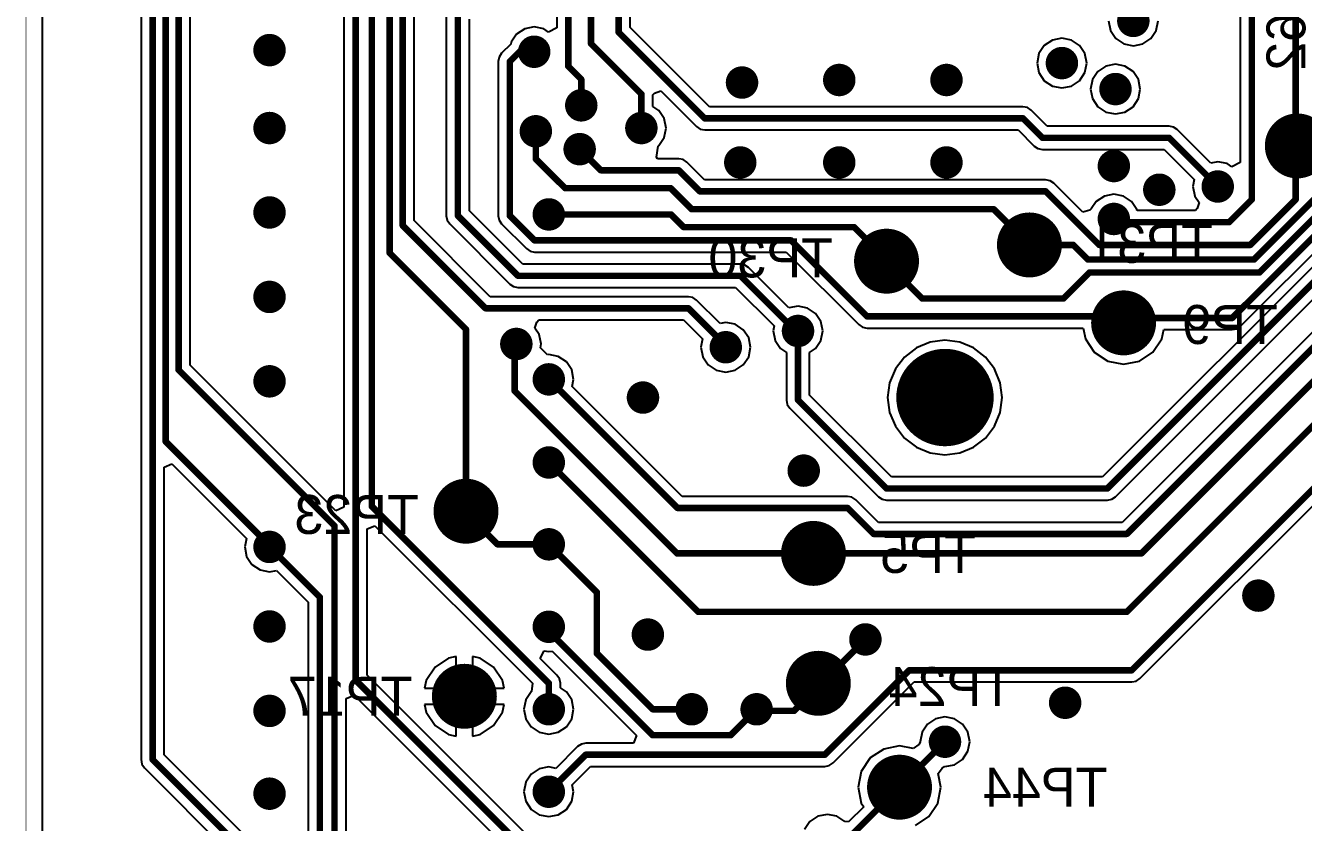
# Model space of a CAD drawing. Extents: x 384 to 458, y 85 to 260.
# Drawn here: x 410.26 to 429.93, y 220.7 to 232.97 of the extents above; entities that cross this region are included whole.
import ezdxf

# ---------------------------------------------------------------- set-up
doc = ezdxf.new("R2010")
doc.units = 0
for name, color, linetype in [('BOTTOMLAYER', 5, 'CONTINUOUS'), ('BOTTOMOVERLAY', 54, 'CONTINUOUS'), ('BOTTOMPASTE', 16, 'CONTINUOUS'), ('MECHANICAL1', 6, 'CONTINUOUS')]:
    doc.layers.add(name, color=color, linetype=linetype)

msp = doc.modelspace()

# ---------------------------------------------------------------- linework, layer by layer
at = {"layer": 'BOTTOMLAYER'}
for p, q in [((410.518, 209.846), (410.518, 257.267)), ((418.434, 236.877), (418.434, 232.934)), ((412.034, 235.867), (412.034, 221.667)), ((415.159, 235.604), (415.159, 225.552)), ((416.241, 229.966), (416.241, 235.618)), ((412.791, 227.741), (412.791, 234.985)), ((428.959, 234.567), (428.959, 230.859)), ((419.566, 232.941), (419.566, 233.449)), ((416.734, 233.142), (416.734, 230.042)), ((417.091, 230.116), (417.091, 233.068)), ((426.93, 233.042), (426.96, 232.895)), ((427.666, 232.895), (427.695, 233.042)), ((417.817, 232.837), (417.735, 232.713)), ((417.942, 232.92), (417.817, 232.837)), ((418.088, 232.949), (417.942, 232.92)), ((418.234, 232.92), (418.088, 232.949)), ((418.307, 232.871), (418.234, 232.92)), ((418.434, 232.934), (418.307, 232.871)), ((420.787, 231.72), (419.566, 232.941)), ((426.213, 232.774), (426.067, 232.745)), ((426.359, 232.745), (426.213, 232.774)), ((426.96, 232.895), (427.042, 232.771)), ((427.042, 232.771), (427.167, 232.688)), ((427.459, 232.688), (427.583, 232.771)), ((427.583, 232.771), (427.666, 232.895)), ((417.729, 232.685), (417.587, 232.543)), ((417.735, 232.713), (417.729, 232.685)), ((425.942, 232.662), (425.86, 232.538)), ((426.067, 232.745), (425.942, 232.662)), ((426.483, 232.662), (426.359, 232.745)), ((426.566, 232.538), (426.483, 232.662)), ((427.167, 232.688), (427.313, 232.659)), ((427.313, 232.659), (427.459, 232.688)), ((417.548, 232.485), (417.534, 232.417)), ((417.534, 232.417), (417.534, 230.042)), ((417.587, 232.543), (417.548, 232.485)), ((425.86, 232.538), (425.83, 232.392)), ((425.83, 232.392), (425.86, 232.245)), ((426.595, 232.392), (426.566, 232.538)), ((426.566, 232.245), (426.595, 232.392)), ((427.038, 232.374), (426.892, 232.345)), ((427.184, 232.345), (427.038, 232.374)), ((425.86, 232.245), (425.942, 232.121)), ((426.483, 232.121), (426.566, 232.245)), ((426.767, 232.262), (426.685, 232.138)), ((426.892, 232.345), (426.767, 232.262)), ((427.308, 232.262), (427.184, 232.345)), ((427.391, 232.138), (427.308, 232.262)), ((425.942, 232.121), (426.067, 232.038)), ((426.067, 232.038), (426.213, 232.009)), ((426.213, 232.009), (426.359, 232.038)), ((426.359, 232.038), (426.483, 232.121)), ((426.685, 232.138), (426.655, 231.992)), ((426.655, 231.992), (426.685, 231.845)), ((427.42, 231.992), (427.391, 232.138)), ((427.391, 231.845), (427.42, 231.992)), ((419.916, 231.906), (419.94, 231.927)), ((419.916, 231.723), (419.916, 231.906)), ((419.94, 231.927), (420.036, 231.966)), ((420.036, 231.966), (420.587, 231.415)), ((426.685, 231.845), (426.767, 231.721)), ((427.308, 231.721), (427.391, 231.845)), ((420.008, 231.662), (419.916, 231.723)), ((420.091, 231.538), (420.008, 231.662)), ((425.613, 231.72), (420.787, 231.72)), ((425.681, 231.706), (425.613, 231.72)), ((425.739, 231.668), (425.681, 231.706)), ((425.987, 231.42), (425.739, 231.668)), ((426.767, 231.721), (426.892, 231.638)), ((426.892, 231.638), (427.038, 231.609)), ((427.038, 231.609), (427.184, 231.638)), ((427.184, 231.638), (427.308, 231.721)), ((420.12, 231.392), (420.091, 231.538)), ((420.091, 231.245), (420.12, 231.392)), ((420.587, 231.415), (420.645, 231.377)), ((427.863, 231.42), (425.987, 231.42)), ((427.931, 231.406), (427.863, 231.42)), ((427.989, 231.368), (427.931, 231.406)), ((420.008, 231.121), (420.091, 231.245)), ((420.645, 231.377), (420.713, 231.363)), ((420.713, 231.363), (425.539, 231.363)), ((425.539, 231.363), (425.787, 231.115)), ((428.504, 230.852), (427.989, 231.368)), ((419.969, 230.942), (419.998, 231.115)), ((419.998, 231.115), (420.008, 231.121)), ((425.787, 231.115), (425.845, 231.077)), ((425.845, 231.077), (425.913, 231.063)), ((425.913, 231.063), (427.789, 231.063)), ((427.789, 231.063), (428.252, 230.6)), ((419.986, 230.92), (419.969, 230.942)), ((420.313, 230.92), (419.986, 230.92)), ((420.381, 230.906), (420.313, 230.92)), ((420.439, 230.868), (420.381, 230.906)), ((420.712, 230.595), (420.439, 230.868)), ((431.709, 230.891), (426.839, 226.02)), ((432.634, 230.816), (427.139, 225.32)), ((428.613, 230.874), (428.504, 230.852)), ((428.759, 230.845), (428.613, 230.874)), ((428.832, 230.796), (428.759, 230.845)), ((428.959, 230.859), (428.832, 230.796)), ((428.963, 228.34), (431.464, 230.842)), ((427.039, 225.715), (432.014, 230.69)), ((428.252, 230.6), (428.23, 230.492)), ((425.963, 230.595), (420.712, 230.595)), ((426.031, 230.581), (425.963, 230.595)), ((426.089, 230.543), (426.031, 230.581)), ((426.537, 230.095), (426.089, 230.543)), ((428.23, 230.492), (428.26, 230.345)), ((426.742, 230.262), (426.665, 230.146)), ((426.867, 230.345), (426.742, 230.262)), ((427.013, 230.374), (426.867, 230.345)), ((427.159, 230.345), (427.013, 230.374)), ((427.283, 230.262), (427.159, 230.345)), ((427.366, 230.138), (427.283, 230.262)), ((428.26, 230.345), (428.325, 230.247)), ((428.325, 230.247), (428.295, 230.155)), ((416.734, 230.042), (416.748, 229.973)), ((417.912, 229.295), (417.091, 230.116)), ((417.534, 230.042), (417.548, 229.973)), ((426.643, 230.127), (426.537, 230.095)), ((426.665, 230.146), (426.643, 230.127)), ((427.37, 230.12), (427.366, 230.138)), ((428.269, 230.12), (427.37, 230.12)), ((428.295, 230.155), (428.269, 230.12)), ((417.412, 228.795), (416.241, 229.966)), ((416.748, 229.973), (416.787, 229.915)), ((416.787, 229.915), (417.712, 228.99)), ((417.548, 229.973), (417.587, 229.915)), ((417.587, 229.915), (417.967, 229.535)), ((417.967, 229.535), (418.025, 229.497)), ((418.025, 229.497), (418.093, 229.483)), ((418.093, 229.483), (421.969, 229.483)), ((421.969, 229.483), (423.087, 228.365)), ((421.263, 229.295), (417.912, 229.295)), ((421.331, 229.281), (421.263, 229.295)), ((421.389, 229.243), (421.331, 229.281)), ((422.011, 228.621), (421.389, 229.243)), ((417.712, 228.99), (417.77, 228.952)), ((417.77, 228.952), (417.838, 228.938)), ((417.838, 228.938), (421.189, 228.938)), ((421.189, 228.938), (421.783, 228.344)), ((420.463, 228.795), (417.412, 228.795)), ((420.531, 228.781), (420.463, 228.795)), ((420.589, 228.743), (420.531, 228.781)), ((420.95, 228.382), (420.589, 228.743)), ((422.15, 228.649), (422.011, 228.621)), ((422.296, 228.62), (422.15, 228.649)), ((418.131, 228.403), (418.157, 228.438)), ((418.157, 228.438), (420.389, 228.438)), ((420.389, 228.438), (420.681, 228.146)), ((422.42, 228.537), (422.296, 228.62)), ((422.503, 228.413), (422.42, 228.537)), ((418.1, 228.311), (418.131, 228.403)), ((418.166, 228.213), (418.1, 228.311)), ((421.038, 228.399), (420.95, 228.382)), ((421.184, 228.37), (421.038, 228.399)), ((421.308, 228.287), (421.184, 228.37)), ((421.391, 228.163), (421.308, 228.287)), ((421.783, 228.344), (421.768, 228.267)), ((421.768, 228.267), (421.797, 228.12)), ((422.532, 228.267), (422.503, 228.413)), ((422.503, 228.12), (422.532, 228.267)), ((423.087, 228.365), (423.145, 228.327)), ((423.145, 228.327), (423.213, 228.313)), ((423.213, 228.313), (423.213, 228.313)), ((423.213, 228.313), (426.541, 228.313)), ((426.541, 228.313), (426.574, 228.148)), ((427.752, 228.148), (427.78, 228.288)), ((427.78, 228.288), (428.836, 228.288)), ((428.836, 228.288), (428.905, 228.302)), ((428.905, 228.302), (428.963, 228.34)), ((418.195, 228.067), (418.166, 228.213)), ((418.183, 228.008), (418.195, 228.067)), ((420.681, 228.146), (420.656, 228.017)), ((421.42, 228.017), (421.391, 228.163)), ((421.797, 228.12), (421.88, 227.996)), ((422.42, 227.996), (422.503, 228.12)), ((424.184, 228.094), (423.972, 228.006)), ((424.413, 228.124), (424.184, 228.094)), ((424.641, 228.094), (424.413, 228.124)), ((424.854, 228.006), (424.641, 228.094)), ((426.574, 228.148), (426.712, 227.941)), ((427.613, 227.941), (427.752, 228.148)), ((418.291, 227.9), (418.183, 228.008)), ((418.313, 227.904), (418.291, 227.9)), ((418.459, 227.875), (418.313, 227.904)), ((418.583, 227.792), (418.459, 227.875)), ((420.656, 228.017), (420.685, 227.87)), ((420.685, 227.87), (420.767, 227.746)), ((421.308, 227.746), (421.391, 227.87)), ((421.391, 227.87), (421.42, 228.017)), ((421.88, 227.996), (421.972, 227.935)), ((421.972, 227.935), (421.972, 227.204)), ((422.329, 227.935), (422.42, 227.996)), ((422.329, 227.278), (422.329, 227.935)), ((423.789, 227.866), (423.649, 227.683)), ((423.972, 228.006), (423.789, 227.866)), ((425.037, 227.866), (424.854, 228.006)), ((425.177, 227.683), (425.037, 227.866)), ((426.712, 227.941), (426.919, 227.803)), ((427.407, 227.803), (427.613, 227.941)), ((415.032, 225.499), (412.791, 227.741)), ((418.666, 227.668), (418.583, 227.792)), ((418.695, 227.522), (418.666, 227.668)), ((420.767, 227.746), (420.892, 227.663)), ((420.892, 227.663), (421.038, 227.634)), ((421.038, 227.634), (421.184, 227.663)), ((421.184, 227.663), (421.308, 227.746)), ((423.649, 227.683), (423.56, 227.47)), ((425.265, 227.47), (425.177, 227.683)), ((426.919, 227.803), (427.163, 227.754)), ((427.163, 227.754), (427.407, 227.803)), ((427.414, 222.915), (432.199, 227.7)), ((418.674, 227.413), (418.695, 227.522)), ((423.56, 227.47), (423.53, 227.242)), ((425.295, 227.242), (425.265, 227.47)), ((420.367, 225.72), (418.674, 227.413)), ((423.587, 226.02), (422.329, 227.278)), ((421.972, 227.204), (421.985, 227.136)), ((421.985, 227.136), (422.024, 227.078)), ((422.024, 227.078), (423.387, 225.715)), ((423.53, 227.242), (423.56, 227.013)), ((425.265, 227.013), (425.295, 227.242)), ((423.56, 227.013), (423.649, 226.8)), ((425.177, 226.8), (425.265, 227.013)), ((423.649, 226.8), (423.789, 226.618)), ((425.037, 226.618), (425.177, 226.8)), ((423.789, 226.618), (423.972, 226.477)), ((423.972, 226.477), (424.184, 226.389)), ((424.641, 226.389), (424.854, 226.477)), ((424.854, 226.477), (425.037, 226.618)), ((424.184, 226.389), (424.413, 226.359)), ((424.413, 226.359), (424.641, 226.389)), ((412.391, 226.17), (412.509, 226.219)), ((412.391, 221.741), (412.391, 226.17)), ((412.509, 226.219), (413.656, 225.071)), ((426.839, 226.02), (423.587, 226.02)), ((422.913, 225.72), (420.367, 225.72)), ((422.981, 225.706), (422.913, 225.72)), ((423.039, 225.668), (422.981, 225.706)), ((423.387, 225.715), (423.387, 225.715)), ((423.387, 225.715), (423.445, 225.677)), ((426.981, 225.677), (427.039, 225.715)), ((415.159, 225.552), (415.032, 225.499)), ((423.387, 225.32), (423.039, 225.668)), ((423.445, 225.677), (423.513, 225.663)), ((423.513, 225.663), (423.513, 225.663)), ((423.513, 225.663), (426.913, 225.663)), ((426.913, 225.663), (426.981, 225.677)), ((427.139, 225.32), (423.387, 225.32)), ((415.516, 225.22), (415.634, 225.269)), ((415.516, 222.966), (415.516, 225.22)), ((415.634, 225.269), (418.06, 222.842)), ((413.656, 225.071), (413.631, 224.942)), ((413.631, 224.942), (413.66, 224.795)), ((413.66, 224.795), (413.742, 224.671)), ((413.742, 224.671), (413.867, 224.588)), ((413.867, 224.588), (414.013, 224.559)), ((414.013, 224.559), (414.121, 224.581)), ((414.121, 224.581), (414.609, 224.093)), ((414.609, 224.093), (414.609, 217.267)), ((418.181, 223.226), (418.243, 223.343)), ((418.243, 223.343), (418.313, 223.329)), ((418.313, 223.329), (418.363, 223.339)), ((418.363, 223.339), (419.665, 222.037)), ((416.769, 223.23), (416.562, 223.092)), ((416.888, 223.254), (416.769, 223.23)), ((416.888, 222.767), (416.888, 223.254)), ((417.257, 223.23), (417.138, 223.254)), ((417.138, 223.254), (417.138, 222.767)), ((417.463, 223.092), (417.257, 223.23)), ((418.439, 222.968), (418.181, 223.226)), ((418.014, 220.468), (415.516, 222.966)), ((416.562, 223.092), (416.424, 222.885)), ((417.602, 222.885), (417.463, 223.092)), ((418.478, 222.91), (418.439, 222.968)), ((416.424, 222.885), (416.4, 222.767)), ((416.4, 222.767), (416.888, 222.767)), ((417.138, 222.767), (417.625, 222.767)), ((417.625, 222.767), (417.602, 222.885)), ((418.06, 222.842), (418.048, 222.716)), ((418.491, 222.842), (418.478, 222.91)), ((418.491, 222.773), (418.491, 222.842)), ((418.583, 222.712), (418.491, 222.773)), ((422.689, 221.615), (423.937, 222.863)), ((423.937, 222.863), (427.288, 222.863)), ((427.288, 222.863), (427.356, 222.877)), ((427.356, 222.877), (427.414, 222.915)), ((415.191, 222.606), (415.318, 222.659)), ((415.191, 217.416), (415.191, 222.606)), ((415.318, 222.659), (417.647, 220.331)), ((417.96, 222.588), (417.931, 222.442)), ((418.042, 222.712), (417.96, 222.588)), ((418.048, 222.716), (418.042, 222.712)), ((418.666, 222.588), (418.583, 222.712)), ((418.695, 222.442), (418.666, 222.588)), ((416.888, 222.517), (416.4, 222.517)), ((416.4, 222.517), (416.424, 222.398)), ((416.424, 222.398), (416.562, 222.191)), ((416.888, 222.029), (416.888, 222.517)), ((417.625, 222.517), (417.138, 222.517)), ((417.138, 222.517), (417.138, 222.029)), ((417.463, 222.191), (417.602, 222.398)), ((417.602, 222.398), (417.625, 222.517)), ((417.931, 222.442), (417.96, 222.295)), ((418.666, 222.295), (418.695, 222.442)), ((416.562, 222.191), (416.769, 222.053)), ((417.257, 222.053), (417.463, 222.191)), ((417.96, 222.295), (418.042, 222.171)), ((418.042, 222.171), (418.167, 222.088)), ((418.459, 222.088), (418.583, 222.171)), ((418.583, 222.171), (418.666, 222.295)), ((424.142, 222.212), (424.06, 222.088)), ((424.267, 222.295), (424.142, 222.212)), ((424.413, 222.324), (424.267, 222.295)), ((424.559, 222.295), (424.413, 222.324)), ((424.683, 222.212), (424.559, 222.295)), ((424.766, 222.088), (424.683, 222.212)), ((416.769, 222.053), (416.888, 222.029)), ((417.138, 222.029), (417.257, 222.053)), ((418.167, 222.088), (418.313, 222.059)), ((418.313, 222.059), (418.459, 222.088)), ((419.665, 222.037), (419.616, 221.92)), ((424.06, 222.088), (424.031, 221.942)), ((424.031, 221.942), (424.032, 221.933)), ((424.795, 221.942), (424.766, 222.088)), ((424.766, 221.795), (424.795, 221.942)), ((418.757, 221.868), (418.421, 221.532)), ((418.815, 221.906), (418.757, 221.868)), ((418.883, 221.92), (418.815, 221.906)), ((419.616, 221.92), (418.883, 221.92)), ((423.469, 221.83), (423.262, 221.692)), ((423.713, 221.879), (423.469, 221.83)), ((423.922, 221.837), (423.713, 221.879)), ((424.008, 221.9), (423.922, 221.837)), ((424.032, 221.933), (424.008, 221.9)), ((424.683, 221.671), (424.766, 221.795)), ((412.034, 221.667), (412.048, 221.598)), ((412.048, 221.598), (412.087, 221.54)), ((413.904, 220.227), (412.391, 221.741)), ((418.313, 221.554), (418.167, 221.525)), ((418.421, 221.532), (418.313, 221.554)), ((418.674, 221.28), (418.957, 221.563)), ((418.957, 221.563), (422.563, 221.563)), ((422.563, 221.563), (422.631, 221.577)), ((422.631, 221.577), (422.689, 221.615)), ((423.262, 221.692), (423.124, 221.485)), ((424.371, 221.537), (424.404, 221.561)), ((424.404, 221.561), (424.413, 221.559)), ((424.413, 221.559), (424.559, 221.588)), ((424.559, 221.588), (424.683, 221.671)), ((412.087, 221.54), (413.652, 219.975)), ((418.042, 221.442), (417.96, 221.318)), ((418.167, 221.525), (418.042, 221.442)), ((423.124, 221.485), (423.076, 221.242)), ((424.309, 221.451), (424.371, 221.537)), ((424.35, 221.242), (424.309, 221.451)), ((417.96, 221.318), (417.931, 221.172)), ((417.931, 221.172), (417.96, 221.025)), ((418.666, 221.025), (418.695, 221.172)), ((418.695, 221.172), (418.674, 221.28)), ((423.076, 221.242), (423.124, 220.998)), ((424.302, 220.998), (424.35, 221.242)), ((417.96, 221.025), (418.042, 220.901)), ((418.583, 220.901), (418.666, 221.025)), ((423.124, 220.998), (423.161, 220.942)), ((424.163, 220.791), (424.302, 220.998)), ((418.042, 220.901), (418.167, 220.818)), ((418.167, 220.818), (418.313, 220.789)), ((418.313, 220.789), (418.459, 220.818)), ((418.459, 220.818), (418.583, 220.901)), ((422.456, 220.795), (422.332, 220.712)), ((422.602, 220.824), (422.456, 220.795)), ((422.748, 220.795), (422.602, 220.824)), ((422.872, 220.712), (422.748, 220.795)), ((423.161, 220.942), (422.926, 220.707)), ((423.957, 220.653), (424.163, 220.791)), ((422.332, 220.712), (422.249, 220.588)), ((422.926, 220.707), (422.872, 220.712))]:
    msp.add_line(p, q, dxfattribs=at)
at = {"layer": 'BOTTOMLAYER', "const_width": 0.1}
for points in [[(418.613, 232.342), (418.613, 237.167)], [(412.213, 221.667), (412.213, 235.867)], [(415.338, 222.892), (415.338, 235.918)], [(415.588, 225.567), (415.588, 235.817)], [(415.863, 229.467), (415.863, 235.809)], [(416.063, 229.892), (416.063, 235.692)], [(412.413, 226.567), (412.413, 235.142)], [(418.963, 232.692), (418.963, 235.117)], [(412.613, 227.667), (412.613, 235.059)], [(419.388, 232.867), (419.388, 234.858)], [(429.138, 230.292), (429.138, 234.567)], [(429.813, 230.292), (429.813, 234.442)], [(416.913, 230.042), (416.913, 233.142)], [(419.388, 232.867), (420.713, 231.542)], [(417.713, 232.417), (417.863, 232.567)], [(417.863, 232.567), (418.088, 232.567)], [(418.963, 232.692), (419.738, 231.917)], [(417.713, 230.042), (417.713, 232.417)], [(418.613, 232.342), (418.813, 232.142)], [(418.813, 231.742), (418.813, 232.142)], [(419.738, 231.392), (419.738, 231.917)], [(420.713, 231.542), (425.613, 231.542)], [(425.613, 231.542), (425.913, 231.242)], [(418.113, 230.917), (418.113, 231.342)], [(425.913, 231.242), (427.863, 231.242)], [(427.863, 231.242), (428.613, 230.492)], [(418.788, 231.067), (419.113, 230.742)], [(428.836, 228.467), (431.338, 230.968)], [(429.171, 229.367), (430.938, 231.134)], [(429.254, 229.167), (431.138, 231.051)], [(418.113, 230.917), (418.563, 230.467)], [(426.913, 225.842), (431.888, 230.817)], [(419.113, 230.742), (420.313, 230.742)], [(420.313, 230.742), (420.638, 230.417)], [(427.213, 225.142), (432.813, 230.742)], [(418.563, 230.467), (420.188, 230.467)], [(420.188, 230.467), (420.513, 230.142)], [(420.638, 230.417), (425.963, 230.417)], [(425.963, 230.417), (426.788, 229.592)], [(427.438, 224.842), (433.013, 230.417)], [(428.788, 229.942), (429.138, 230.292)], [(429.113, 229.592), (429.813, 230.292)], [(416.913, 230.042), (417.838, 229.117)], [(417.713, 230.042), (418.093, 229.662)], [(418.313, 230.062), (420.193, 230.062)], [(420.193, 230.062), (420.388, 229.867)], [(420.513, 230.142), (425.163, 230.142)], [(425.163, 230.142), (425.713, 229.592)], [(427.013, 229.992), (427.063, 229.942)], [(416.063, 229.892), (417.338, 228.617)], [(420.388, 229.867), (423.013, 229.867)], [(423.013, 229.867), (423.513, 229.367)], [(427.063, 229.942), (428.788, 229.942)], [(418.093, 229.662), (422.043, 229.662)], [(422.043, 229.662), (423.213, 228.492)], [(425.713, 229.592), (426.388, 229.592)], [(426.388, 229.592), (426.613, 229.367)], [(426.788, 229.592), (429.113, 229.592)], [(427.213, 223.942), (433.013, 229.742)], [(415.863, 229.467), (417.038, 228.292)], [(423.513, 229.342), (423.513, 229.367)], [(423.513, 229.317), (423.513, 229.342)], [(423.513, 229.317), (424.063, 228.767)], [(426.613, 229.367), (429.171, 229.367)], [(417.838, 229.117), (421.263, 229.117)], [(421.263, 229.117), (422.113, 228.267)], [(426.238, 228.767), (426.638, 229.167)], [(426.638, 229.167), (429.254, 229.167)], [(417.338, 228.617), (420.463, 228.617)], [(420.463, 228.617), (421.038, 228.042)], [(424.063, 228.767), (426.238, 228.767)], [(423.213, 228.492), (427.063, 228.492)], [(427.063, 228.492), (427.163, 228.392)], [(427.163, 228.392), (427.238, 228.467)], [(427.238, 228.467), (428.836, 228.467)], [(417.038, 225.492), (417.038, 228.292)], [(422.113, 228.267), (422.15, 228.267)], [(422.15, 227.204), (422.15, 228.267)], [(427.288, 223.042), (432.488, 228.242)], [(417.788, 227.917), (417.938, 228.067)], [(417.813, 228.067), (417.938, 228.067)], [(421.038, 228.017), (421.038, 228.042)], [(417.788, 227.342), (417.788, 227.917)], [(412.613, 227.667), (415.013, 225.267)], [(418.313, 227.522), (420.293, 225.542)], [(417.788, 227.342), (420.288, 224.842)], [(422.15, 227.204), (423.513, 225.842)], [(412.413, 226.567), (414.013, 224.967)], [(418.313, 226.242), (420.613, 223.942)], [(423.513, 225.842), (426.913, 225.842)], [(415.588, 225.567), (418.313, 222.842)], [(417.025, 225.479), (417.523, 224.982)], [(420.293, 225.542), (422.913, 225.542)], [(422.913, 225.542), (423.313, 225.142)], [(415.013, 217.342), (415.013, 225.267)], [(423.313, 225.142), (427.213, 225.142)], [(414.013, 224.942), (414.013, 224.967)], [(414.013, 224.942), (414.788, 224.167)], [(417.523, 224.982), (418.313, 224.982)], [(418.313, 224.982), (419.053, 224.242)], [(420.288, 224.842), (422.388, 224.842)], [(422.388, 224.842), (427.438, 224.842)], [(414.788, 217.267), (414.788, 224.167)], [(419.053, 223.302), (419.053, 224.242)], [(420.613, 223.942), (427.213, 223.942)], [(418.313, 223.642), (418.313, 223.712)], [(418.313, 223.642), (419.913, 222.042)], [(422.088, 222.417), (423.188, 223.517)], [(419.053, 223.302), (419.913, 222.442)], [(415.338, 222.892), (417.888, 220.342)], [(422.563, 221.742), (423.863, 223.042)], [(423.863, 223.042), (427.288, 223.042)], [(418.313, 222.442), (418.313, 222.842)], [(419.913, 222.442), (420.513, 222.442)], [(421.113, 222.042), (421.513, 222.442)], [(421.513, 222.442), (421.538, 222.417)], [(421.538, 222.417), (422.088, 222.417)], [(419.913, 222.042), (421.113, 222.042)], [(423.713, 221.242), (424.413, 221.942)], [(418.313, 221.172), (418.883, 221.742)], [(418.883, 221.742), (422.563, 221.742)], [(412.213, 221.667), (414.013, 219.867)], [(422.913, 220.442), (423.713, 221.242)]]:
    msp.add_lwpolyline(points, dxfattribs=at)
at = {"layer": 'BOTTOMLAYER'}
for points, const_width in [([(427.188, 233.042, 1), (427.438, 233.042, 1)], 0.25), ([(413.888, 232.592, 1), (414.138, 232.592, 1)], 0.25), ([(417.963, 232.567, 1), (418.213, 232.567, 1)], 0.25), ([(419.363, 232.867, 1), (419.413, 232.867, 1)], 0.05), ([(419.363, 232.867, 1), (419.413, 232.867, 1)], 0.05), ([(417.838, 232.567, 1), (417.888, 232.567, 1)], 0.05), ([(417.838, 232.567, 1), (417.888, 232.567, 1)], 0.05), ([(418.063, 232.567, 1), (418.113, 232.567, 1)], 0.05), ([(418.938, 232.692, 1), (418.988, 232.692, 1)], 0.05), ([(418.938, 232.692, 1), (418.988, 232.692, 1)], 0.05), ([(426.088, 232.392, 1), (426.338, 232.392, 1)], 0.25), ([(417.688, 232.417, 1), (417.738, 232.417, 1)], 0.05), ([(417.688, 232.417, 1), (417.738, 232.417, 1)], 0.05), ([(418.588, 232.342, 1), (418.638, 232.342, 1)], 0.05), ([(418.588, 232.342, 1), (418.638, 232.342, 1)], 0.05), ([(422.66, 232.132, 1), (422.91, 232.132, 1)], 0.25), ([(424.311, 232.132, 1), (424.561, 232.132, 1)], 0.25), ([(418.788, 232.142, 1), (418.838, 232.142, 1)], 0.05), ([(418.788, 232.142, 1), (418.838, 232.142, 1)], 0.05), ([(421.163, 232.093, 1), (421.413, 232.093, 1)], 0.25), ([(426.913, 231.992, 1), (427.163, 231.992, 1)], 0.25), ([(418.688, 231.742, 1), (418.938, 231.742, 1)], 0.25), ([(418.788, 231.742, 1), (418.838, 231.742, 1)], 0.05), ([(419.713, 231.917, 1), (419.763, 231.917, 1)], 0.05), ([(419.713, 231.917, 1), (419.763, 231.917, 1)], 0.05), ([(413.888, 231.392, 1), (414.138, 231.392, 1)], 0.25), ([(417.988, 231.342, 1), (418.238, 231.342, 1)], 0.25), ([(419.613, 231.392, 1), (419.863, 231.392, 1)], 0.25), ([(420.688, 231.542, 1), (420.738, 231.542, 1)], 0.05), ([(420.688, 231.542, 1), (420.738, 231.542, 1)], 0.05), ([(425.588, 231.542, 1), (425.638, 231.542, 1)], 0.05), ([(425.588, 231.542, 1), (425.638, 231.542, 1)], 0.05), ([(429.588, 231.117, 1), (430.088, 231.117, 1)], 0.5), ([(418.088, 231.342, 1), (418.138, 231.342, 1)], 0.05), ([(419.713, 231.392, 1), (419.763, 231.392, 1)], 0.05), ([(418.663, 231.067, 1), (418.913, 231.067, 1)], 0.25), ([(425.888, 231.242, 1), (425.938, 231.242, 1)], 0.05), ([(425.888, 231.242, 1), (425.938, 231.242, 1)], 0.05), ([(427.838, 231.242, 1), (427.888, 231.242, 1)], 0.05), ([(427.838, 231.242, 1), (427.888, 231.242, 1)], 0.05), ([(418.763, 231.067, 1), (418.813, 231.067, 1)], 0.05), ([(421.136, 230.862, 1), (421.386, 230.862, 1)], 0.25), ([(422.66, 230.862, 1), (422.91, 230.862, 1)], 0.25), ([(424.311, 230.862, 1), (424.561, 230.862, 1)], 0.25), ([(426.888, 230.807, 1), (427.138, 230.807, 1)], 0.25), ([(418.088, 230.917, 1), (418.138, 230.917, 1)], 0.05), ([(418.088, 230.917, 1), (418.138, 230.917, 1)], 0.05), ([(419.088, 230.742, 1), (419.138, 230.742, 1)], 0.05), ([(419.088, 230.742, 1), (419.138, 230.742, 1)], 0.05), ([(420.288, 230.742, 1), (420.338, 230.742, 1)], 0.05), ([(420.288, 230.742, 1), (420.338, 230.742, 1)], 0.05), ([(427.588, 230.442, 1), (427.838, 230.442, 1)], 0.25), ([(428.488, 230.492, 1), (428.738, 230.492, 1)], 0.25), ([(418.538, 230.467, 1), (418.588, 230.467, 1)], 0.05), ([(418.538, 230.467, 1), (418.588, 230.467, 1)], 0.05), ([(420.163, 230.467, 1), (420.213, 230.467, 1)], 0.05), ([(420.163, 230.467, 1), (420.213, 230.467, 1)], 0.05), ([(420.613, 230.417, 1), (420.663, 230.417, 1)], 0.05), ([(420.613, 230.417, 1), (420.663, 230.417, 1)], 0.05), ([(425.938, 230.417, 1), (425.988, 230.417, 1)], 0.05), ([(425.938, 230.417, 1), (425.988, 230.417, 1)], 0.05), ([(428.588, 230.492, 1), (428.638, 230.492, 1)], 0.05), ([(413.888, 230.092, 1), (414.138, 230.092, 1)], 0.25), ([(418.188, 230.062, 1), (418.438, 230.062, 1)], 0.25), ([(426.888, 229.992, 1), (427.138, 229.992, 1)], 0.25), ([(429.113, 230.292, 1), (429.163, 230.292, 1)], 0.05), ([(429.113, 230.292, 1), (429.163, 230.292, 1)], 0.05), ([(429.788, 230.292, 1), (429.838, 230.292, 1)], 0.05), ([(429.788, 230.292, 1), (429.838, 230.292, 1)], 0.05), ([(416.888, 230.042, 1), (416.938, 230.042, 1)], 0.05), ([(416.888, 230.042, 1), (416.938, 230.042, 1)], 0.05), ([(417.688, 230.042, 1), (417.738, 230.042, 1)], 0.05), ([(417.688, 230.042, 1), (417.738, 230.042, 1)], 0.05), ([(418.288, 230.062, 1), (418.338, 230.062, 1)], 0.05), ([(420.168, 230.062, 1), (420.218, 230.062, 1)], 0.05), ([(420.168, 230.062, 1), (420.218, 230.062, 1)], 0.05), ([(420.488, 230.142, 1), (420.538, 230.142, 1)], 0.05), ([(420.488, 230.142, 1), (420.538, 230.142, 1)], 0.05), ([(425.138, 230.142, 1), (425.188, 230.142, 1)], 0.05), ([(425.138, 230.142, 1), (425.188, 230.142, 1)], 0.05), ([(425.463, 229.592, 1), (425.963, 229.592, 1)], 0.5), ([(426.988, 229.992, 1), (427.038, 229.992, 1)], 0.05), ([(416.038, 229.892, 1), (416.088, 229.892, 1)], 0.05), ([(416.038, 229.892, 1), (416.088, 229.892, 1)], 0.05), ([(420.363, 229.867, 1), (420.413, 229.867, 1)], 0.05), ([(420.363, 229.867, 1), (420.413, 229.867, 1)], 0.05), ([(422.988, 229.867, 1), (423.038, 229.867, 1)], 0.05), ([(422.988, 229.867, 1), (423.038, 229.867, 1)], 0.05), ([(423.263, 229.342, 1), (423.763, 229.342, 1)], 0.5), ([(427.038, 229.942, 1), (427.088, 229.942, 1)], 0.05), ([(427.038, 229.942, 1), (427.088, 229.942, 1)], 0.05), ([(428.763, 229.942, 1), (428.813, 229.942, 1)], 0.05), ([(428.763, 229.942, 1), (428.813, 229.942, 1)], 0.05), ([(418.068, 229.662, 1), (418.118, 229.662, 1)], 0.05), ([(418.068, 229.662, 1), (418.118, 229.662, 1)], 0.05), ([(422.018, 229.662, 1), (422.068, 229.662, 1)], 0.05), ([(422.018, 229.662, 1), (422.068, 229.662, 1)], 0.05), ([(425.688, 229.592, 1), (425.738, 229.592, 1)], 0.05), ([(425.688, 229.592, 1), (425.738, 229.592, 1)], 0.05), ([(426.363, 229.592, 1), (426.413, 229.592, 1)], 0.05), ([(426.363, 229.592, 1), (426.413, 229.592, 1)], 0.05), ([(426.763, 229.592, 1), (426.813, 229.592, 1)], 0.05), ([(426.763, 229.592, 1), (426.813, 229.592, 1)], 0.05), ([(429.088, 229.592, 1), (429.138, 229.592, 1)], 0.05), ([(429.088, 229.592, 1), (429.138, 229.592, 1)], 0.05), ([(415.838, 229.467, 1), (415.888, 229.467, 1)], 0.05), ([(415.838, 229.467, 1), (415.888, 229.467, 1)], 0.05), ([(423.488, 229.367, 1), (423.538, 229.367, 1)], 0.05), ([(423.488, 229.367, 1), (423.538, 229.367, 1)], 0.05), ([(423.488, 229.342, 1), (423.538, 229.342, 1)], 0.05), ([(423.488, 229.342, 1), (423.538, 229.342, 1)], 0.05), ([(423.488, 229.317, 1), (423.538, 229.317, 1)], 0.05), ([(423.488, 229.317, 1), (423.538, 229.317, 1)], 0.05), ([(426.588, 229.367, 1), (426.638, 229.367, 1)], 0.05), ([(426.588, 229.367, 1), (426.638, 229.367, 1)], 0.05), ([(429.146, 229.367, 1), (429.196, 229.367, 1)], 0.05), ([(429.146, 229.367, 1), (429.196, 229.367, 1)], 0.05), ([(413.888, 228.792, 1), (414.138, 228.792, 1)], 0.25), ([(417.813, 229.117, 1), (417.863, 229.117, 1)], 0.05), ([(417.813, 229.117, 1), (417.863, 229.117, 1)], 0.05), ([(421.238, 229.117, 1), (421.288, 229.117, 1)], 0.05), ([(421.238, 229.117, 1), (421.288, 229.117, 1)], 0.05), ([(426.613, 229.167, 1), (426.663, 229.167, 1)], 0.05), ([(426.613, 229.167, 1), (426.663, 229.167, 1)], 0.05), ([(429.229, 229.167, 1), (429.279, 229.167, 1)], 0.05), ([(429.229, 229.167, 1), (429.279, 229.167, 1)], 0.05), ([(426.913, 228.392, 1), (427.413, 228.392, 1)], 0.5), ([(417.313, 228.617, 1), (417.363, 228.617, 1)], 0.05), ([(417.313, 228.617, 1), (417.363, 228.617, 1)], 0.05), ([(420.438, 228.617, 1), (420.488, 228.617, 1)], 0.05), ([(420.438, 228.617, 1), (420.488, 228.617, 1)], 0.05), ([(424.038, 228.767, 1), (424.088, 228.767, 1)], 0.05), ([(424.038, 228.767, 1), (424.088, 228.767, 1)], 0.05), ([(426.213, 228.767, 1), (426.263, 228.767, 1)], 0.05), ([(426.213, 228.767, 1), (426.263, 228.767, 1)], 0.05), ([(422.025, 228.267, 1), (422.275, 228.267, 1)], 0.25), ([(423.188, 228.492, 1), (423.238, 228.492, 1)], 0.05), ([(423.188, 228.492, 1), (423.238, 228.492, 1)], 0.05), ([(427.038, 228.492, 1), (427.088, 228.492, 1)], 0.05), ([(427.038, 228.492, 1), (427.088, 228.492, 1)], 0.05), ([(427.138, 228.392, 1), (427.188, 228.392, 1)], 0.05), ([(427.138, 228.392, 1), (427.188, 228.392, 1)], 0.05), ([(427.213, 228.467, 1), (427.263, 228.467, 1)], 0.05), ([(427.213, 228.467, 1), (427.263, 228.467, 1)], 0.05), ([(428.811, 228.467, 1), (428.861, 228.467, 1)], 0.05), ([(428.811, 228.467, 1), (428.861, 228.467, 1)], 0.05), ([(417.013, 228.292, 1), (417.063, 228.292, 1)], 0.05), ([(417.013, 228.292, 1), (417.063, 228.292, 1)], 0.05), ([(417.688, 228.067, 1), (417.938, 228.067, 1)], 0.25), ([(420.913, 228.017, 1), (421.163, 228.017, 1)], 0.25), ([(422.088, 228.267, 1), (422.138, 228.267, 1)], 0.05), ([(422.088, 228.267, 1), (422.138, 228.267, 1)], 0.05), ([(422.125, 228.267, 1), (422.175, 228.267, 1)], 0.05), ([(422.125, 228.267, 1), (422.175, 228.267, 1)], 0.05), ([(417.788, 228.067, 1), (417.838, 228.067, 1)], 0.05), ([(417.913, 228.067, 1), (417.963, 228.067, 1)], 0.05), ([(417.913, 228.067, 1), (417.963, 228.067, 1)], 0.05), ([(421.013, 228.042, 1), (421.063, 228.042, 1)], 0.05), ([(421.013, 228.042, 1), (421.063, 228.042, 1)], 0.05), ([(421.013, 228.017, 1), (421.063, 228.017, 1)], 0.05), ([(417.763, 227.917, 1), (417.813, 227.917, 1)], 0.05), ([(417.763, 227.917, 1), (417.813, 227.917, 1)], 0.05), ([(424.038, 227.242, 1), (424.788, 227.242, 1)], 0.75), ([(412.588, 227.667, 1), (412.638, 227.667, 1)], 0.05), ([(412.588, 227.667, 1), (412.638, 227.667, 1)], 0.05), ([(413.888, 227.492, 1), (414.138, 227.492, 1)], 0.25), ([(418.188, 227.522, 1), (418.438, 227.522, 1)], 0.25), ([(418.288, 227.522, 1), (418.338, 227.522, 1)], 0.05), ([(419.638, 227.242, 1), (419.888, 227.242, 1)], 0.25), ([(417.763, 227.342, 1), (417.813, 227.342, 1)], 0.05), ([(417.763, 227.342, 1), (417.813, 227.342, 1)], 0.05), ([(422.125, 227.204, 1), (422.175, 227.204, 1)], 0.05), ([(422.125, 227.204, 1), (422.175, 227.204, 1)], 0.05), ([(412.388, 226.567, 1), (412.438, 226.567, 1)], 0.05), ([(412.388, 226.567, 1), (412.438, 226.567, 1)], 0.05), ([(418.188, 226.242, 1), (418.438, 226.242, 1)], 0.25), ([(418.288, 226.242, 1), (418.338, 226.242, 1)], 0.05), ([(422.113, 226.117, 1), (422.363, 226.117, 1)], 0.25), ([(416.788, 225.492, 1), (417.288, 225.492, 1)], 0.5), ([(423.488, 225.842, 1), (423.538, 225.842, 1)], 0.05), ([(423.488, 225.842, 1), (423.538, 225.842, 1)], 0.05), ([(426.888, 225.842, 1), (426.938, 225.842, 1)], 0.05), ([(426.888, 225.842, 1), (426.938, 225.842, 1)], 0.05), ([(415.563, 225.567, 1), (415.613, 225.567, 1)], 0.05), ([(415.563, 225.567, 1), (415.613, 225.567, 1)], 0.05), ([(417, 225.479, 1), (417.05, 225.479, 1)], 0.05), ([(417.013, 225.492, 1), (417.063, 225.492, 1)], 0.05), ([(420.268, 225.542, 1), (420.318, 225.542, 1)], 0.05), ([(420.268, 225.542, 1), (420.318, 225.542, 1)], 0.05), ([(422.888, 225.542, 1), (422.938, 225.542, 1)], 0.05), ([(422.888, 225.542, 1), (422.938, 225.542, 1)], 0.05), ([(414.988, 225.267, 1), (415.038, 225.267, 1)], 0.05), ([(414.988, 225.267, 1), (415.038, 225.267, 1)], 0.05), ([(422.138, 224.842, 1), (422.638, 224.842, 1)], 0.5), ([(413.888, 224.942, 1), (414.138, 224.942, 1)], 0.25), ([(418.188, 224.982, 1), (418.438, 224.982, 1)], 0.25), ([(423.288, 225.142, 1), (423.338, 225.142, 1)], 0.05), ([(423.288, 225.142, 1), (423.338, 225.142, 1)], 0.05), ([(427.188, 225.142, 1), (427.238, 225.142, 1)], 0.05), ([(427.188, 225.142, 1), (427.238, 225.142, 1)], 0.05), ([(413.988, 224.967, 1), (414.038, 224.967, 1)], 0.05), ([(413.988, 224.967, 1), (414.038, 224.967, 1)], 0.05), ([(413.988, 224.942, 1), (414.038, 224.942, 1)], 0.05), ([(413.988, 224.942, 1), (414.038, 224.942, 1)], 0.05), ([(417.498, 224.982, 1), (417.548, 224.982, 1)], 0.05), ([(417.498, 224.982, 1), (417.548, 224.982, 1)], 0.05), ([(418.288, 224.982, 1), (418.338, 224.982, 1)], 0.05), ([(418.288, 224.982, 1), (418.338, 224.982, 1)], 0.05), ([(420.263, 224.842, 1), (420.313, 224.842, 1)], 0.05), ([(420.263, 224.842, 1), (420.313, 224.842, 1)], 0.05), ([(422.363, 224.842, 1), (422.413, 224.842, 1)], 0.05), ([(422.363, 224.842, 1), (422.413, 224.842, 1)], 0.05), ([(427.413, 224.842, 1), (427.463, 224.842, 1)], 0.05), ([(427.413, 224.842, 1), (427.463, 224.842, 1)], 0.05), ([(429.113, 224.192, 1), (429.363, 224.192, 1)], 0.25), ([(414.763, 224.167, 1), (414.813, 224.167, 1)], 0.05), ([(414.763, 224.167, 1), (414.813, 224.167, 1)], 0.05), ([(419.028, 224.242, 1), (419.078, 224.242, 1)], 0.05), ([(419.028, 224.242, 1), (419.078, 224.242, 1)], 0.05), ([(413.888, 223.717, 1), (414.138, 223.717, 1)], 0.25), ([(418.188, 223.712, 1), (418.438, 223.712, 1)], 0.25), ([(420.588, 223.942, 1), (420.638, 223.942, 1)], 0.05), ([(420.588, 223.942, 1), (420.638, 223.942, 1)], 0.05), ([(427.188, 223.942, 1), (427.238, 223.942, 1)], 0.05), ([(427.188, 223.942, 1), (427.238, 223.942, 1)], 0.05), ([(418.288, 223.712, 1), (418.338, 223.712, 1)], 0.05), ([(419.713, 223.592, 1), (419.963, 223.592, 1)], 0.25), ([(423.063, 223.517, 1), (423.313, 223.517, 1)], 0.25), ([(418.288, 223.642, 1), (418.338, 223.642, 1)], 0.05), ([(418.288, 223.642, 1), (418.338, 223.642, 1)], 0.05), ([(423.163, 223.517, 1), (423.213, 223.517, 1)], 0.05), ([(419.028, 223.302, 1), (419.078, 223.302, 1)], 0.05), ([(419.028, 223.302, 1), (419.078, 223.302, 1)], 0.05), ([(422.213, 222.842, 1), (422.713, 222.842, 1)], 0.5), ([(416.763, 222.642, 1), (417.263, 222.642, 1)], 0.5), ([(415.313, 222.892, 1), (415.363, 222.892, 1)], 0.05), ([(415.313, 222.892, 1), (415.363, 222.892, 1)], 0.05), ([(423.838, 223.042, 1), (423.888, 223.042, 1)], 0.05), ([(423.838, 223.042, 1), (423.888, 223.042, 1)], 0.05), ([(427.263, 223.042, 1), (427.313, 223.042, 1)], 0.05), ([(427.263, 223.042, 1), (427.313, 223.042, 1)], 0.05), ([(418.288, 222.842, 1), (418.338, 222.842, 1)], 0.05), ([(418.288, 222.842, 1), (418.338, 222.842, 1)], 0.05), ([(426.138, 222.542, 1), (426.388, 222.542, 1)], 0.25), ([(413.888, 222.417, 1), (414.138, 222.417, 1)], 0.25), ([(418.188, 222.442, 1), (418.438, 222.442, 1)], 0.25), ([(420.388, 222.442, 1), (420.638, 222.442, 1)], 0.25), ([(421.388, 222.442, 1), (421.638, 222.442, 1)], 0.25), ([(418.288, 222.442, 1), (418.338, 222.442, 1)], 0.05), ([(419.888, 222.442, 1), (419.938, 222.442, 1)], 0.05), ([(419.888, 222.442, 1), (419.938, 222.442, 1)], 0.05), ([(420.488, 222.442, 1), (420.538, 222.442, 1)], 0.05), ([(421.488, 222.442, 1), (421.538, 222.442, 1)], 0.05), ([(421.488, 222.442, 1), (421.538, 222.442, 1)], 0.05), ([(421.513, 222.417, 1), (421.563, 222.417, 1)], 0.05), ([(421.513, 222.417, 1), (421.563, 222.417, 1)], 0.05), ([(422.063, 222.417, 1), (422.113, 222.417, 1)], 0.05), ([(422.063, 222.417, 1), (422.113, 222.417, 1)], 0.05), ([(424.288, 221.942, 1), (424.538, 221.942, 1)], 0.25), ([(419.888, 222.042, 1), (419.938, 222.042, 1)], 0.05), ([(419.888, 222.042, 1), (419.938, 222.042, 1)], 0.05), ([(421.088, 222.042, 1), (421.138, 222.042, 1)], 0.05), ([(421.088, 222.042, 1), (421.138, 222.042, 1)], 0.05), ([(424.388, 221.942, 1), (424.438, 221.942, 1)], 0.05), ([(418.858, 221.742, 1), (418.908, 221.742, 1)], 0.05), ([(418.858, 221.742, 1), (418.908, 221.742, 1)], 0.05), ([(422.538, 221.742, 1), (422.588, 221.742, 1)], 0.05), ([(422.538, 221.742, 1), (422.588, 221.742, 1)], 0.05), ([(412.188, 221.667, 1), (412.238, 221.667, 1)], 0.05), ([(412.188, 221.667, 1), (412.238, 221.667, 1)], 0.05), ([(423.463, 221.242, 1), (423.963, 221.242, 1)], 0.5), ([(413.888, 221.142, 1), (414.138, 221.142, 1)], 0.25), ([(418.188, 221.172, 1), (418.438, 221.172, 1)], 0.25), ([(418.288, 221.172, 1), (418.338, 221.172, 1)], 0.05), ([(423.688, 221.242, 1), (423.738, 221.242, 1)], 0.05), ([(423.688, 221.242, 1), (423.738, 221.242, 1)], 0.05)]:
    msp.add_lwpolyline(points, format="xyb", close=True, dxfattribs=dict(at, const_width=const_width))
at = {"layer": 'BOTTOMPASTE'}
for points in [[(429.838, 231.117, 1), (429.838, 231.117, 1)], [(425.713, 229.592, 1), (425.713, 229.592, 1)], [(423.513, 229.342, 1), (423.513, 229.342, 1)], [(427.163, 228.392, 1), (427.163, 228.392, 1)], [(417.038, 225.492, 1), (417.038, 225.492, 1)], [(422.388, 224.842, 1), (422.388, 224.842, 1)], [(422.463, 222.842, 1), (422.463, 222.842, 1)], [(417.013, 222.642, 1), (417.013, 222.642, 1)], [(423.713, 221.242, 1), (423.713, 221.242, 1)]]:
    msp.add_lwpolyline(points, format="xyb", close=True, dxfattribs=at)
at = {"layer": 'MECHANICAL1', "const_width": 0.0127}
msp.add_lwpolyline([(410.263, 209.592), (410.263, 258.592)], dxfattribs=at)

# ---------------------------------------------------------------- texts
at = {"layer": 'BOTTOMOVERLAY', "text_generation_flag": 2}
msp.add_text('TP62', height=0.6, rotation=90, dxfattribs=at).set_placement((429.963, 234.192))
for s, p in [('TP31', (428.538, 229.317)), ('TP30', (422.688, 229.092)), ('TP9', (429.538, 228.067)), ('TP23', (416.313, 225.142)), ('TP5', (424.888, 224.542)), ('TP17', (416.213, 222.342)), ('TP24', (425.463, 222.492)), ('TP44', (426.913, 220.942))]:
    msp.add_text(s, height=0.6, dxfattribs=at).set_placement(p)

doc.saveas('drawing.dxf')
